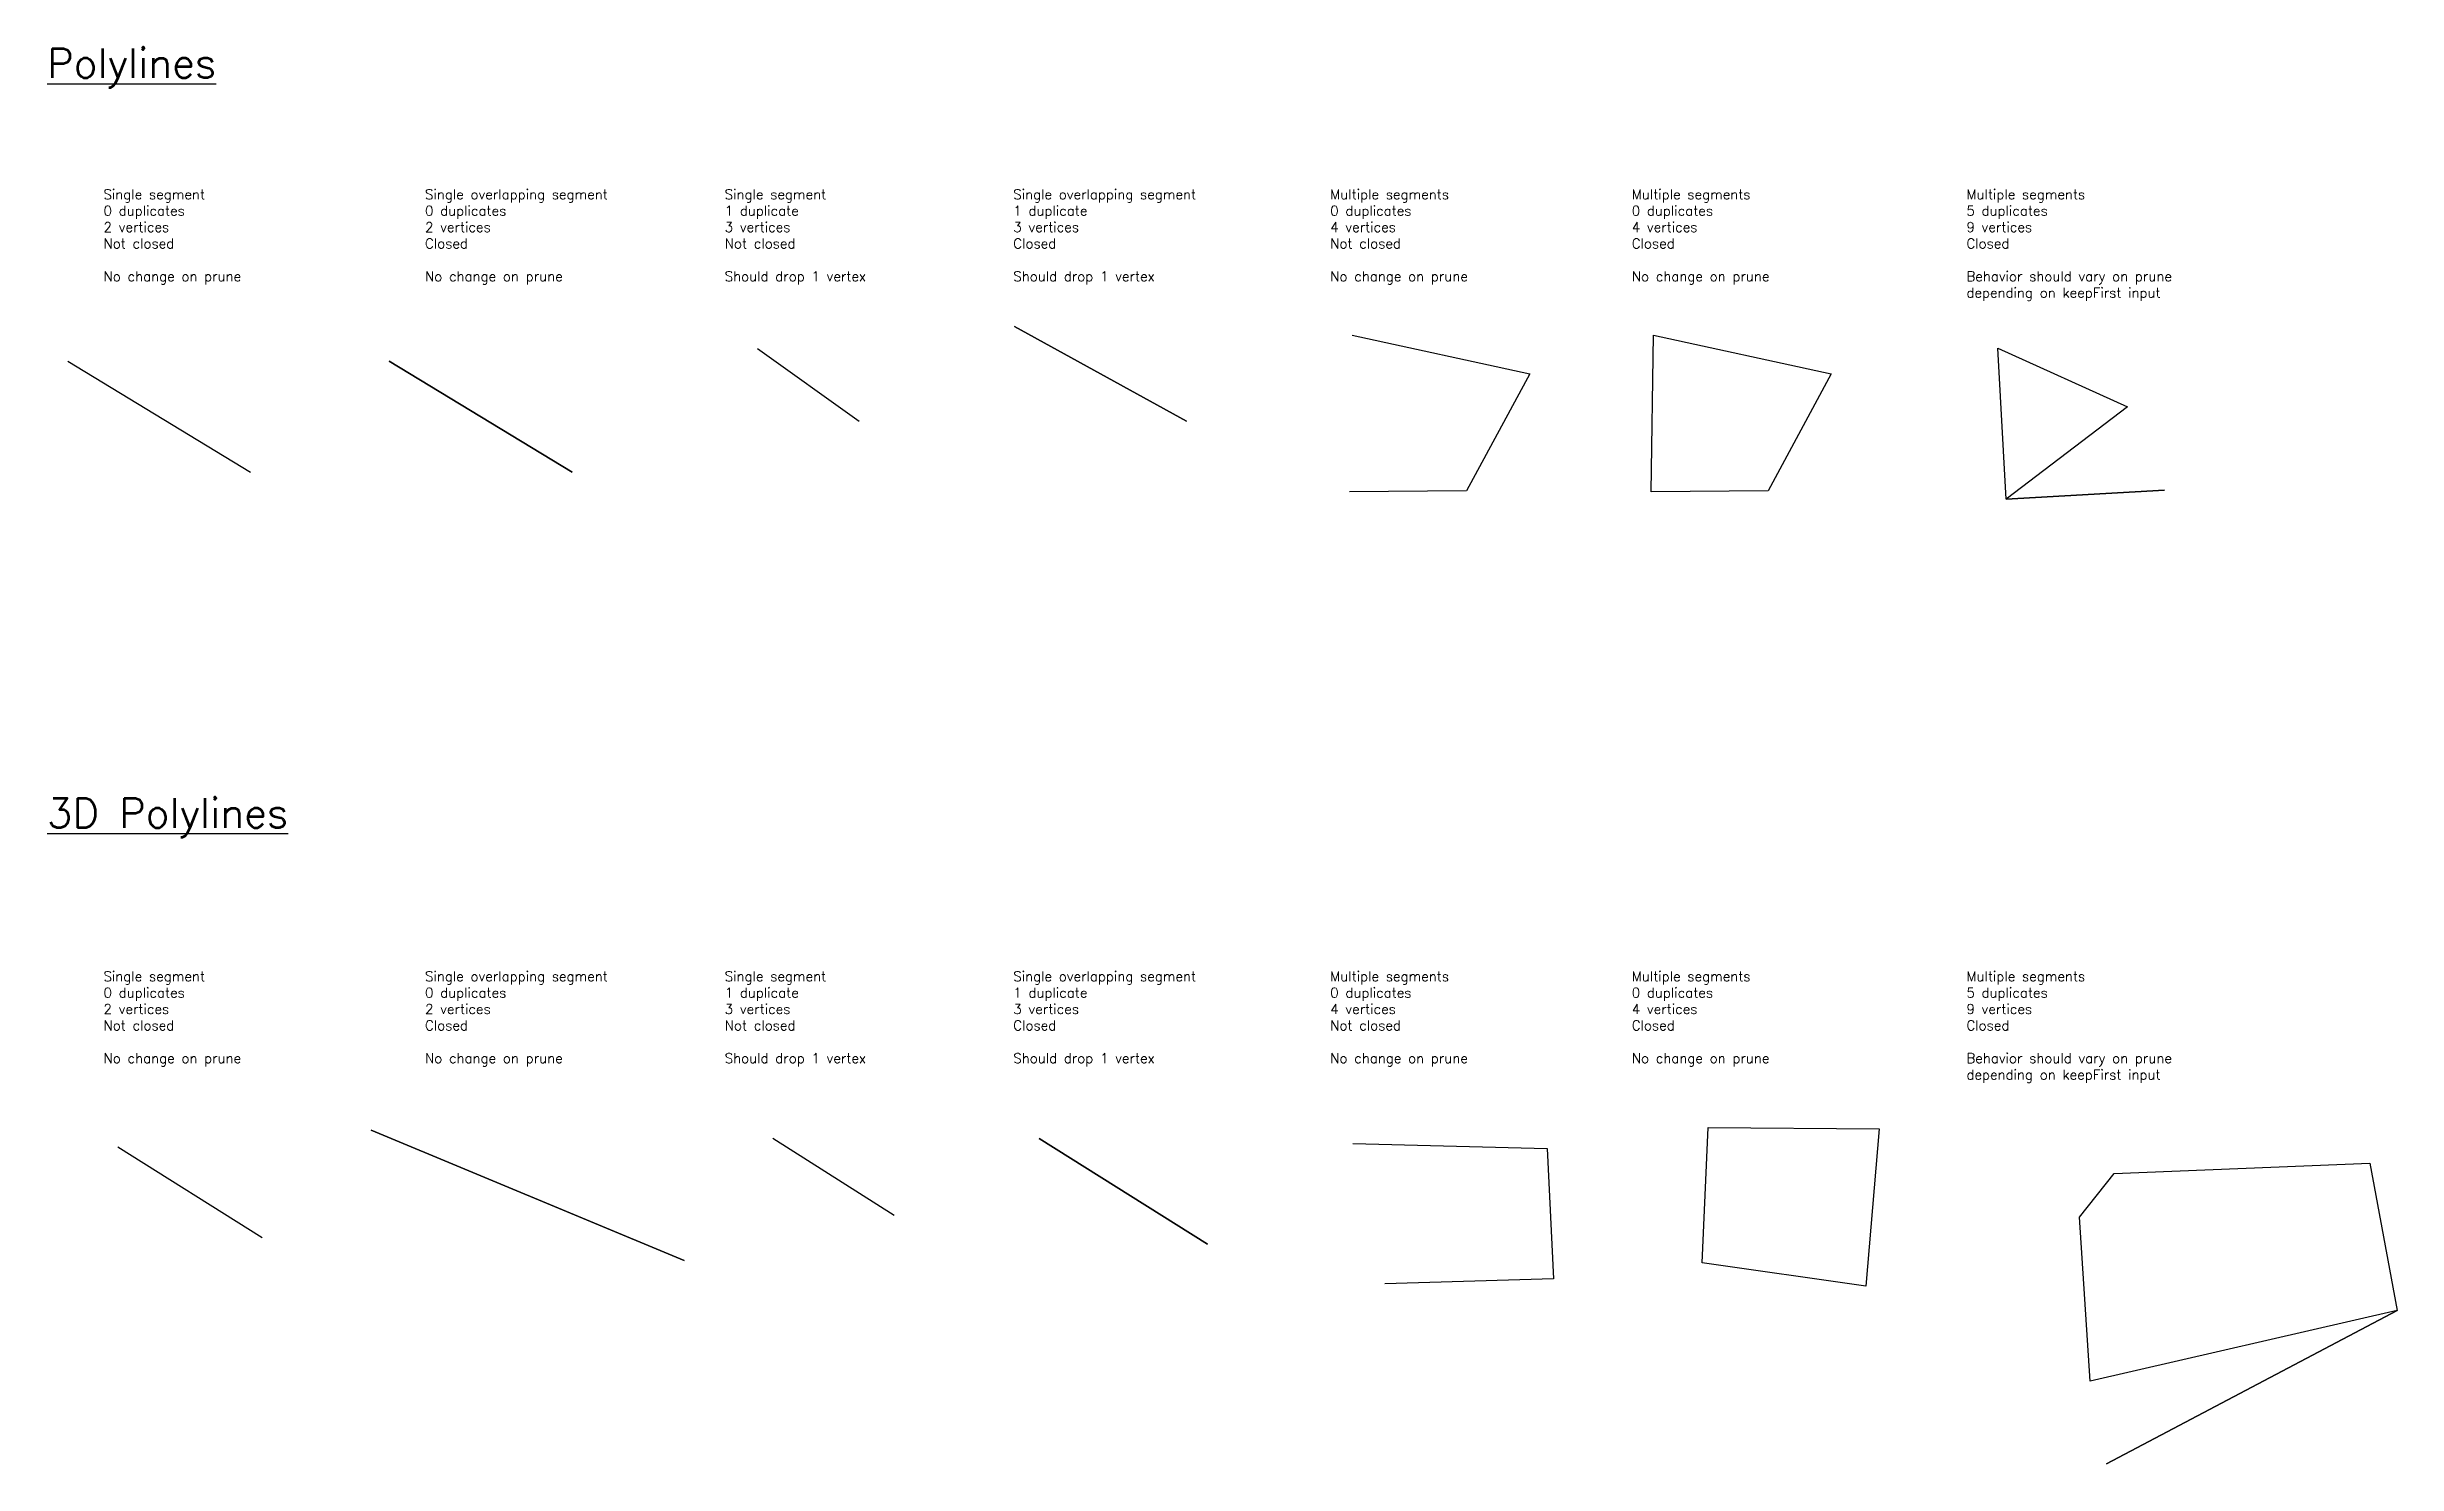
# Model space of a CAD drawing. Header units: feet. Extents: x 2091 to 2330, y 7401 to 7546.
import ezdxf

# ---------------------------------------------------------------- set-up
doc = ezdxf.new("R2010")
doc.units = ezdxf.units.FT
doc.header["$MEASUREMENT"] = 0
doc.styles.get("Standard").update_dxf_attribs({"font": 'simplex.shx'})

msp = doc.modelspace()

# ---------------------------------------------------------------- linework, layer by layer
at = {"flags": 128}
for points in [[(2189.28, 7517.1), (2206.76, 7507.47), (2206.76, 7507.47)], [(2254.32, 7516.2), (2272.4, 7512.27), (2265.98, 7500.38), (2254.08, 7500.26)], [(2289.34, 7514.89), (2302.53, 7508.93), (2302.53, 7508.93), (2302.53, 7508.93), (2290.18, 7499.52), (2290.18, 7499.52), (2306.31, 7500.45), (2290.18, 7499.52), (2289.34, 7514.89)], [(2125.64, 7513.56), (2144.24, 7502.28)]]:
    msp.add_lwpolyline(points, close=True, dxfattribs=at)
for points in [[(2163.11, 7514.84), (2173.46, 7507.47), (2173.46, 7507.47)], [(2223.62, 7516.2), (2241.71, 7512.27), (2235.28, 7500.38), (2223.38, 7500.26)], [(2092.92, 7513.56), (2111.52, 7502.28)]]:
    msp.add_lwpolyline(points, dxfattribs=at)
for points in [[(2259.88, 7435.58, 0), (2277.27, 7435.46, 5), (2275.9, 7419.45, 3), (2259.25, 7421.83, 4)], [(2123.8, 7435.34, 0), (2155.64, 7422.06, 0)], [(2191.79, 7434.46, 0), (2208.93, 7423.71, 0), (2208.93, 7423.71, 0)], [(2301.18, 7430.9, 2), (2327.21, 7431.97, 4), (2329.97, 7416.97, 0), (2300.41, 7401.36, 0), (2329.97, 7416.97, 0), (2298.73, 7409.78, 0), (2297.66, 7426.46, 0)]]:
    msp.add_polyline3d(points, close=True)
for points in [[(2098.02, 7433.62, 0), (2112.72, 7424.39, 0)], [(2164.69, 7434.5, 0), (2177.01, 7426.66, 0), (2177.01, 7426.66, 0)], [(2223.71, 7433.96, 0), (2243.49, 7433.46, 0), (2244.11, 7420.2, 0), (2226.97, 7419.7, 0)]]:
    msp.add_polyline3d(points)

# ---------------------------------------------------------------- texts
at = {"attachment_point": 1}
for s, width, insert, char_height in [('{\\LPolylines}', 21.3306, (2090.81, 7545.39), 3), ('Single segment\\P0 duplicates\\P2 vertices\\PNot closed\\P\\PNo change on prune', 21.3306, (2096.56, 7531.04), 1), ('Single overlapping segment\\P0 duplicates\\P2 vertices\\PClosed\\P\\PNo change on prune', 21.3306, (2129.28, 7531.04), 1), ('Single segment\\P1 duplicate\\P3 vertices\\PNot closed\\P\\PShould drop 1 vertex', 21.3306, (2159.78, 7531.04), 1), ('Single overlapping segment\\P1 duplicate\\P3 vertices\\PClosed\\P\\PShould drop 1 vertex', 21.3306, (2189.15, 7531.04), 1), ('Multiple segments\\P0 duplicates\\P4 vertices\\PNot closed\\P\\PNo change on prune', 21.3306, (2221.4, 7531.04), 1), ('Multiple segments\\P0 duplicates\\P4 vertices\\PClosed\\P\\PNo change on prune', 21.3306, (2252.09, 7531.04), 1), ('Multiple segments\\P5 duplicates\\P9 vertices\\PClosed\\P\\PBehavior should vary on prune depending on keepFirst input', 24.5075, (2286.15, 7531.04), 1), ('{\\L3D Polylines}', 26.8871, (2090.81, 7469.1), 3), ('Single segment\\P0 duplicates\\P2 vertices\\PNot closed\\P\\PNo change on prune', 21.3306, (2096.56, 7451.48), 1), ('Single overlapping segment\\P0 duplicates\\P2 vertices\\PClosed\\P\\PNo change on prune', 21.3306, (2129.28, 7451.48), 1), ('Single segment\\P1 duplicate\\P3 vertices\\PNot closed\\P\\PShould drop 1 vertex', 21.3306, (2159.78, 7451.48), 1), ('Single overlapping segment\\P1 duplicate\\P3 vertices\\PClosed\\P\\PShould drop 1 vertex', 21.3306, (2189.15, 7451.48), 1), ('Multiple segments\\P0 duplicates\\P4 vertices\\PNot closed\\P\\PNo change on prune', 21.3306, (2221.4, 7451.48), 1), ('Multiple segments\\P0 duplicates\\P4 vertices\\PClosed\\P\\PNo change on prune', 21.3306, (2252.09, 7451.48), 1), ('Multiple segments\\P5 duplicates\\P9 vertices\\PClosed\\P\\PBehavior should vary on prune depending on keepFirst input', 24.5075, (2286.15, 7451.48), 1)]:
    msp.add_mtext_dynamic_manual_height_columns(s, width=width, gutter_width=1, heights=[0], dxfattribs=dict(at, insert=insert, char_height=char_height))

doc.saveas('drawing.dxf')
